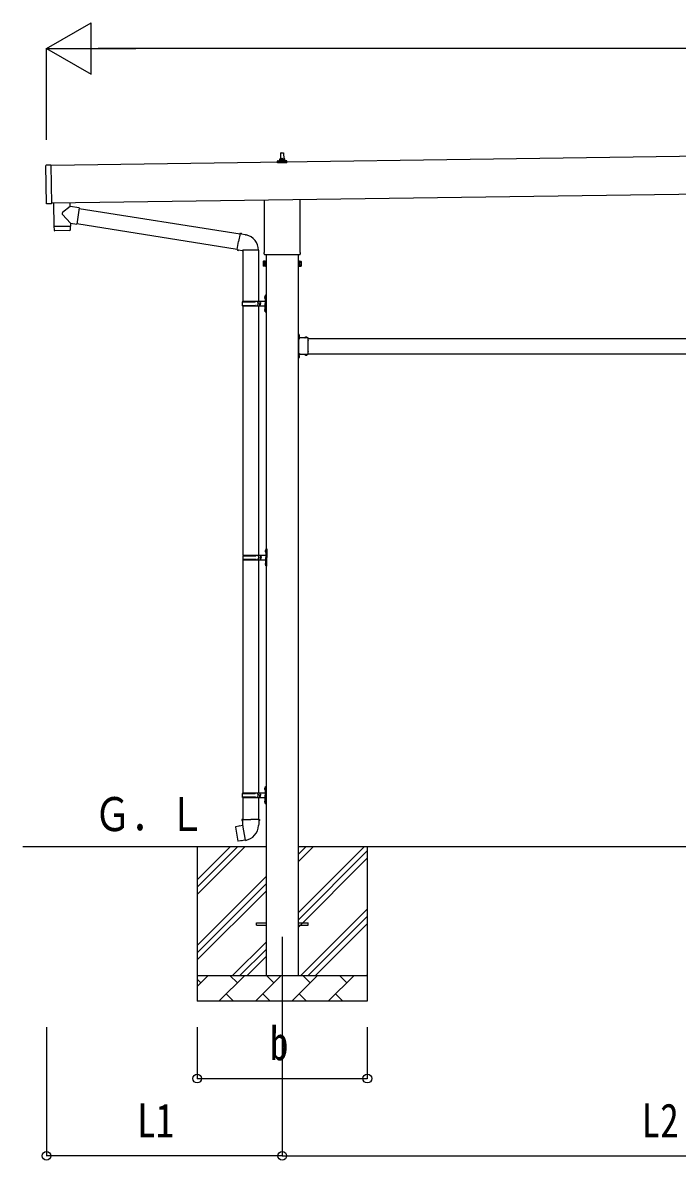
# Model space of a CAD drawing. Units: millimetres, scale not verified. Extents: x -16820 to 16820, y -11880 to 11880.
# Drawn here: x -7730 to -5191, y -6281 to -1866 of the extents above; entities that cross this region are included whole.
import ezdxf
from ezdxf.enums import TextEntityAlignment as Align

# ---------------------------------------------------------------- set-up
doc = ezdxf.new("R2010")
doc.units = ezdxf.units.MM
doc.header["$LTSCALE"] = 50
for name, color, linetype in [('0-4_YKK_12', 2, 'Continuous'), ('0-5_YKK_13', 4, 'Continuous'), ('0-6_YKK_A1', 4, 'Continuous'), ('0-7_YKK_D', 6, 'Continuous')]:
    doc.layers.add(name, color=color, linetype=linetype)
doc.styles.add('ＭＳ ゴシック', font='')
doc.styles.get('ＭＳ ゴシック').set_extended_font_data('MS Gothic')

msp = doc.modelspace()

# ---------------------------------------------------------------- linework, layer by layer
at = {"layer": '0-4_YKK_12'}
msp.add_line((-6723.42, -5414), (-6723.42, -5914), dxfattribs=at)
at = {"layer": '0-5_YKK_13'}
for p, q in [((-6729.42, -2394.74), (-6728.69, -2371.21)), ((-6727.69, -2370.24), (-6719.15, -2370.24)), ((-6718.15, -2371.21), (-6717.42, -2394.74)), ((-7638.4, -2568.25), (-7640.52, -2420.27)), ((-7620.54, -2418.98), (-7639.53, -2419.25)), ((-6741.67, -2410.24), (-6741.67, -2402.53)), ((-6705.17, -2410.24), (-6741.67, -2410.24)), ((-6741.29, -2401.74), (-6705.55, -2401.74)), ((-6740.91, -2401.55), (-6734.19, -2399.92)), ((-6733.8, -2399.74), (-6713.04, -2399.74)), ((-6733.42, -2398.95), (-6733.42, -2394.74)), ((-6732.42, -2394.74), (-6714.42, -2394.74)), ((-6713.42, -2398.95), (-6713.42, -2394.74)), ((-6705.94, -2401.55), (-6712.66, -2399.92)), ((-6705.17, -2410.24), (-6705.17, -2402.53)), ((-6791.72, -2754.23), (-6791.72, -2553.58)), ((-6655.12, -2551.62), (-6655.12, -2754.23)), ((-7546.26, -2578.66), (-7576.03, -2602.9)), ((-7546.26, -2578.66), (-7546.47, -2564.36)), ((-7510.76, -2584.4), (-7546.26, -2578.66)), ((-7510.76, -2584.4), (-7520.93, -2647.28)), ((-7511.06, -2586.22), (-6887.29, -2685.54)), ((-7545.34, -2643.33), (-7576.21, -2610.23)), ((-7545.34, -2643.33), (-7520.93, -2647.28)), ((-7545.34, -2643.33), (-7545.17, -2655.35)), ((-7520.63, -2645.45), (-6897.71, -2744.63)), ((-7609.15, -2657.26), (-7608.73, -2670.31)), ((-7548.15, -2672.39), (-7605.69, -2673.22)), ((-7604.66, -2656.2), (-7604.63, -2657.2)), ((-7549.67, -2655.41), (-7549.67, -2656.41)), ((-6886.97, -2683.72), (-6892.5, -2715.08)), ((-6886.97, -2683.72), (-6885.83, -2681.74)), ((-6885.83, -2681.74), (-6882.26, -2682.36)), ((-6882.26, -2682.36), (-6881.85, -2684.71)), ((-6867.33, -2687.53), (-6865.65, -2689.16)), ((-6865.65, -2689.16), (-6863.53, -2689.61)), ((-6898.03, -2746.45), (-6892.5, -2715.08)), ((-6898.03, -2746.45), (-6897.63, -2748.7)), ((-6898.03, -2746.45), (-6892.88, -2747.27)), ((-6897.63, -2748.7), (-6894.07, -2749.33)), ((-6894.07, -2749.33), (-6892.88, -2747.27)), ((-6892.88, -2747.27), (-6878.27, -2749.58)), ((-6878.27, -2749.58), (-6876.07, -2748.6)), ((-6815.77, -2748.99), (-6876.96, -2748.99)), ((-6875.92, -2748.99), (-6875.92, -2947.01)), ((-6815.92, -2748.99), (-6815.92, -2947.01)), ((-6793.42, -2763), (-6793.42, -2757.5)), ((-6655.48, -2766.5), (-6791.36, -2766.5)), ((-6653.42, -2757.5), (-6653.42, -2763)), ((-6797.42, -2792.5), (-6796.66, -2791.19)), ((-6797.42, -2792.5), (-6797.42, -2809.5)), ((-6797.42, -2809.5), (-6796.66, -2810.81)), ((-6790.42, -2796.09), (-6796.66, -2796.09)), ((-6790.42, -2805.91), (-6796.66, -2805.91)), ((-6790.42, -2810.81), (-6796.66, -2810.81)), ((-6787.92, -2810.2), (-6790.42, -2810.2)), ((-6658.92, -2810.2), (-6656.42, -2810.2)), ((-6656.42, -2796.09), (-6650.18, -2796.09)), ((-6656.42, -2805.91), (-6650.18, -2805.91)), ((-6656.42, -2810.81), (-6650.18, -2810.81)), ((-6649.42, -2792.5), (-6650.18, -2791.19)), ((-6649.42, -2809.5), (-6650.18, -2810.81)), ((-6649.42, -2792.5), (-6649.42, -2809.5)), ((-6878.92, -2949.01), (-6828.59, -2949.01)), ((-6877.92, -2947.01), (-6791.92, -2947.01)), ((-6877.92, -2947.01), (-6877.92, -2949.01)), ((-6818.92, -2947.01), (-6818.92, -2951.51)), ((-6818.92, -2951.51), (-6816.92, -2951.51)), ((-6816.92, -2951.51), (-6816.92, -2956.01)), ((-6816.92, -2960.51), (-6816.92, -2956.01)), ((-6810.92, -2947.01), (-6810.92, -2956.01)), ((-6810.92, -2951.51), (-6807.92, -2951.51)), ((-6810.92, -2965.01), (-6810.92, -2956.01)), ((-6807.92, -2951.51), (-6807.92, -2956.01)), ((-6807.92, -2960.51), (-6807.92, -2956.01)), ((-6792.22, -2929.86), (-6790.18, -2930.86)), ((-6790.95, -2927.86), (-6790.32, -2927.86)), ((-6790.95, -2927.86), (-6790.95, -2936.16)), ((-6790.95, -2936.16), (-6790.32, -2936.16)), ((-6790.32, -2927.86), (-6790.32, -2936.16)), ((-6790.32, -2927.86), (-6789.92, -2928.26)), ((-6790.32, -2936.16), (-6789.92, -2935.76)), ((-6790.18, -2930.86), (-6789.57, -2932.01)), ((-6789.92, -2924.01), (-6786.92, -2922.51)), ((-6789.92, -2924.01), (-6789.92, -2956.01)), ((-6789.92, -2928.26), (-6789.92, -2935.76)), ((-6789.92, -2988.01), (-6789.92, -2956.01)), ((-6786.92, -2922.51), (-6786.92, -2956.01)), ((-6786.92, -2922.51), (-6785.92, -2922.51)), ((-6786.92, -2989.51), (-6786.92, -2956.01)), ((-6785.92, -2922.51), (-6785.92, -2956.01)), ((-6785.92, -2989.51), (-6785.92, -2956.01)), ((-6878.92, -2963.01), (-6828.59, -2963.01)), ((-6877.92, -2965.01), (-6877.92, -2963.01)), ((-6877.92, -2965.01), (-6791.92, -2965.01)), ((-6875.92, -2965.01), (-6875.92, -3932.5)), ((-6818.92, -2965.01), (-6818.92, -2960.51)), ((-6818.92, -2960.51), (-6816.92, -2960.51)), ((-6815.92, -2965.01), (-6815.92, -3932.5)), ((-6810.92, -2960.51), (-6807.92, -2960.51)), ((-6792.22, -2977.86), (-6790.18, -2978.86)), ((-6790.95, -2975.86), (-6790.32, -2975.86)), ((-6790.95, -2975.86), (-6790.95, -2984.16)), ((-6790.95, -2984.16), (-6790.32, -2984.16)), ((-6790.32, -2975.86), (-6790.32, -2984.16)), ((-6790.32, -2975.86), (-6789.92, -2976.26)), ((-6790.32, -2984.16), (-6789.92, -2983.76)), ((-6790.18, -2978.86), (-6789.57, -2980.01)), ((-6789.92, -2976.26), (-6789.92, -2983.76)), ((-6789.92, -2988.01), (-6786.92, -2989.51)), ((-6786.92, -2989.51), (-6785.92, -2989.51)), ((-6659.32, -3073.5), (-6660.92, -3073.5)), ((-6660.92, -3078), (-6659.32, -3078)), ((-6659.32, -3079), (-6660.92, -3079)), ((-6655.22, -3081), (-6660.92, -3081)), ((-6659.32, -3083), (-6660.92, -3083)), ((-6660.92, -3084), (-6659.32, -3084)), ((-6659.32, -3090.46), (-6659.32, -3073.5)), ((-6659.32, -3076.97), (-6659.32, -3085.04)), ((-6659.32, -3079.87), (-6656.66, -3078.55)), ((-6659.32, -3082.13), (-6656.66, -3083.45)), ((-6622.92, -3088.9), (-6659.32, -3088.9)), ((-6658.92, -3090.5), (-6655.92, -3090.5)), ((-6658.46, -3076.27), (-6658.62, -3076.27)), ((-6658.46, -3085.74), (-6658.62, -3085.74)), ((-6635.66, -3088.04), (-6635.66, -3088.2)), ((-6626.89, -3088.9), (-6634.96, -3088.9)), ((-6632.05, -3088.9), (-6633.37, -3086.24)), ((-6629.8, -3088.9), (-6628.47, -3086.24)), ((-6626.19, -3088.04), (-6626.19, -3088.2)), ((-6622.92, -3099.29), (-6622.92, -3088.9)), ((-6658.92, -3099.29), (-6658.92, -3092.5)), ((-6658.92, -3141.29), (-6658.92, -3100.71)), ((-6622.92, -3141.29), (-6622.92, -3100.71)), ((-6659.32, -3159), (-6660.92, -3159)), ((-6659.32, -3163), (-6660.92, -3163)), ((-6659.32, -3168.5), (-6660.92, -3168.5)), ((-6659.32, -3168.5), (-6659.32, -3151.54)), ((-6622.92, -3153.1), (-6659.32, -3153.1)), ((-6659.32, -3156.97), (-6659.32, -3165.04)), ((-6659.32, -3159.87), (-6656.66, -3158.55)), ((-6659.32, -3162.13), (-6656.66, -3163.45)), ((-6658.92, -3149.5), (-6658.92, -3142.71)), ((-6655.92, -3151.5), (-6658.92, -3151.5)), ((-6658.46, -3156.27), (-6658.62, -3156.27)), ((-6658.46, -3165.74), (-6658.62, -3165.74)), ((-6635.66, -3153.96), (-6635.66, -3153.8)), ((-6626.89, -3153.1), (-6634.96, -3153.1)), ((-6632.05, -3153.1), (-6633.37, -3155.76)), ((-6629.8, -3153.1), (-6628.47, -3155.76)), ((-6626.19, -3153.96), (-6626.19, -3153.8)), ((-6622.92, -3153.1), (-6622.92, -3142.71)), ((-6789.72, -3915.35), (-6787.68, -3916.35)), ((-6788.45, -3913.35), (-6787.82, -3913.35)), ((-6788.45, -3913.35), (-6788.45, -3921.65)), ((-6788.45, -3921.65), (-6787.82, -3921.65)), ((-6787.82, -3913.35), (-6787.82, -3921.65)), ((-6787.82, -3913.35), (-6787.42, -3913.75)), ((-6787.82, -3921.65), (-6787.42, -3921.25)), ((-6787.68, -3916.35), (-6787.07, -3917.5)), ((-6787.42, -3909.5), (-6784.42, -3908)), ((-6787.42, -3909.5), (-6787.42, -3941.5)), ((-6787.42, -3913.75), (-6787.42, -3921.25)), ((-6784.42, -3908), (-6784.42, -3941.5)), ((-6784.42, -3908), (-6783.42, -3908)), ((-6783.42, -3908), (-6783.42, -3941.5)), ((-6876.42, -3934.5), (-6826.09, -3934.5)), ((-6876.42, -3948.5), (-6826.09, -3948.5)), ((-6875.92, -3950.49), (-6875.92, -4855)), ((-6875.42, -3932.5), (-6789.42, -3932.5)), ((-6875.42, -3932.5), (-6875.42, -3934.5)), ((-6875.42, -3950.5), (-6875.42, -3948.5)), ((-6875.42, -3950.5), (-6789.42, -3950.5)), ((-6816.42, -3932.5), (-6816.42, -3937)), ((-6816.42, -3937), (-6814.42, -3937)), ((-6816.42, -3950.5), (-6816.42, -3946)), ((-6816.42, -3946), (-6814.42, -3946)), ((-6815.92, -3950.49), (-6815.92, -4855)), ((-6814.42, -3937), (-6814.42, -3941.5)), ((-6814.42, -3946), (-6814.42, -3941.5)), ((-6808.42, -3932.5), (-6808.42, -3941.5)), ((-6808.42, -3937), (-6805.42, -3937)), ((-6808.42, -3950.5), (-6808.42, -3941.5)), ((-6808.42, -3946), (-6805.42, -3946)), ((-6805.42, -3937), (-6805.42, -3941.5)), ((-6805.42, -3946), (-6805.42, -3941.5)), ((-6789.72, -3963.35), (-6787.68, -3964.35)), ((-6788.45, -3961.35), (-6787.82, -3961.35)), ((-6788.45, -3961.35), (-6788.45, -3969.65)), ((-6788.45, -3969.65), (-6787.82, -3969.65)), ((-6787.82, -3961.35), (-6787.82, -3969.65)), ((-6787.82, -3961.35), (-6787.42, -3961.75)), ((-6787.82, -3969.65), (-6787.42, -3969.25)), ((-6787.68, -3964.35), (-6787.07, -3965.5)), ((-6787.42, -3973.5), (-6787.42, -3941.5)), ((-6787.42, -3961.75), (-6787.42, -3969.25)), ((-6787.42, -3973.5), (-6784.42, -3975)), ((-6784.42, -3975), (-6784.42, -3941.5)), ((-6783.42, -3975), (-6783.42, -3941.5)), ((-6784.42, -3975), (-6783.42, -3975)), ((-6877.92, -4855), (-6791.92, -4855)), ((-6877.92, -4855), (-6877.92, -4857)), ((-6818.92, -4855), (-6818.92, -4859.5)), ((-6810.92, -4855), (-6810.92, -4864)), ((-6792.22, -4837.85), (-6790.18, -4838.85)), ((-6790.95, -4835.85), (-6790.32, -4835.85)), ((-6790.95, -4835.85), (-6790.95, -4844.15)), ((-6790.95, -4844.15), (-6790.32, -4844.15)), ((-6790.32, -4835.85), (-6790.32, -4844.15)), ((-6790.32, -4835.85), (-6789.92, -4836.25)), ((-6790.32, -4844.15), (-6789.92, -4843.75)), ((-6790.18, -4838.85), (-6789.57, -4840)), ((-6789.92, -4832), (-6786.92, -4830.5)), ((-6789.92, -4832), (-6789.92, -4864)), ((-6789.92, -4836.25), (-6789.92, -4843.75)), ((-6786.92, -4830.5), (-6786.92, -4864)), ((-6786.92, -4830.5), (-6785.92, -4830.5)), ((-6785.92, -4830.5), (-6785.92, -4864)), ((-6878.92, -4857), (-6828.59, -4857)), ((-6878.92, -4871), (-6828.59, -4871)), ((-6877.92, -4873), (-6877.92, -4871)), ((-6877.92, -4873), (-6791.92, -4873)), ((-6875.92, -4873), (-6875.92, -4957.93)), ((-6818.92, -4859.5), (-6816.92, -4859.5)), ((-6818.92, -4873), (-6818.92, -4868.5)), ((-6818.92, -4868.5), (-6816.92, -4868.5)), ((-6816.92, -4859.5), (-6816.92, -4864)), ((-6816.92, -4868.5), (-6816.92, -4864)), ((-6815.92, -4873), (-6815.92, -4957.93)), ((-6810.92, -4859.5), (-6807.92, -4859.5)), ((-6810.92, -4873), (-6810.92, -4864)), ((-6810.92, -4868.5), (-6807.92, -4868.5)), ((-6807.92, -4859.5), (-6807.92, -4864)), ((-6807.92, -4868.5), (-6807.92, -4864)), ((-6792.22, -4885.85), (-6790.18, -4886.85)), ((-6790.95, -4883.85), (-6790.32, -4883.85)), ((-6790.95, -4883.85), (-6790.95, -4892.15)), ((-6790.95, -4892.15), (-6790.32, -4892.15)), ((-6790.32, -4883.85), (-6790.32, -4892.15)), ((-6790.32, -4883.85), (-6789.92, -4884.25)), ((-6790.32, -4892.15), (-6789.92, -4891.75)), ((-6790.18, -4886.85), (-6789.57, -4888)), ((-6789.92, -4896), (-6789.92, -4864)), ((-6789.92, -4884.25), (-6789.92, -4891.75)), ((-6789.92, -4896), (-6786.92, -4897.5)), ((-6786.92, -4897.5), (-6786.92, -4864)), ((-6786.92, -4897.5), (-6785.92, -4897.5)), ((-6785.92, -4897.5), (-6785.92, -4864)), ((-6904.38, -4986.38), (-6905.19, -4987.55)), ((-6905.19, -4987.55), (-6895.57, -5042.11)), ((-6876.51, -4981.13), (-6904.38, -4986.38)), ((-6891.64, -4983.78), (-6891.85, -4984.02)), ((-6877.77, -4957.93), (-6879.92, -4958.71)), ((-6879.92, -4958.71), (-6879.92, -4962.33)), ((-6879.92, -4962.33), (-6877.68, -4963.14)), ((-6877.77, -4957.93), (-6845.92, -4957.93)), ((-6877.77, -4957.93), (-6877.68, -4963.14)), ((-6877.68, -4963.14), (-6877.42, -4977.93)), ((-6877.42, -4977.93), (-6876.07, -4979.93)), ((-6866.16, -5038.42), (-6876.29, -4980.95)), ((-6876.27, -4980.13), (-6876.27, -4980.83)), ((-6876.07, -4979.93), (-6876.1, -4979.93)), ((-6814.07, -4957.93), (-6845.92, -4957.93)), ((-6815.73, -4979.87), (-6815.81, -4982.03)), ((-6814.42, -4977.93), (-6815.73, -4979.87)), ((-6811.92, -4962.33), (-6814.16, -4963.14)), ((-6814.07, -4957.93), (-6811.92, -4958.71)), ((-6811.92, -4958.71), (-6811.92, -4962.33)), ((-6881.55, -5041.02), (-6881.83, -5040.86)), ((-6865.85, -5039.19), (-6866.1, -5038.52)), ((-6823.42, -5359.5), (-6785.92, -5359.5)), ((-6823.42, -5368.5), (-6823.42, -5359.5)), ((-6823.42, -5368.5), (-6785.92, -5368.5)), ((-6660.92, -5359.5), (-6623.42, -5359.5)), ((-6660.92, -5368.5), (-6623.42, -5368.5)), ((-6623.42, -5368.5), (-6623.42, -5359.5))]:
    msp.add_line(p, q, dxfattribs=at)
for points in [[(-7620.54, -2418.98), (-7618.4, -2568.97), (-7637.39, -2569.24)], [(-7610.46, -2565.27), (-7609.16, -2656.26), (-7545.17, -2655.35)], [(-7545.19, -2669.4), (-7545.15, -2656.35), (-7609.15, -2657.26)], [(-6886.97, -2683.72), (-6881.85, -2684.71), (-6867.33, -2687.53)], [(-6790.42, -2810.81), (-6790.42, -2791.19), (-6796.66, -2791.19)], [(-6790.42, -2810.2), (-6790.42, -2791.8), (-6787.92, -2791.8)], [(-6656.42, -2810.2), (-6656.42, -2791.8), (-6658.92, -2791.8)], [(-6656.42, -2810.81), (-6656.42, -2791.19), (-6650.18, -2791.19)], [(-6792.22, -2934.16), (-6790.18, -2933.16), (-6789.57, -2932.01)], [(-6792.22, -2982.16), (-6790.18, -2981.16), (-6789.57, -2980.01)], [(-6660.92, -3088.5), (-6660.92, -3082.5), (-6660.92, -3079.5), (-6660.92, -3073.5)], [(-6658.92, -3092.5), (-6655.92, -3092.5), (-6655.92, -3088.9)], [(-6660.92, -3168.5), (-6660.92, -3162.5), (-6660.92, -3159.5), (-6660.92, -3153.5)], [(-6658.92, -3149.5), (-6655.92, -3149.5), (-6655.92, -3153.1)], [(-6789.72, -3919.65), (-6787.68, -3918.65), (-6787.07, -3917.5)], [(-6789.72, -3967.65), (-6787.68, -3966.65), (-6787.07, -3965.5)], [(-6792.22, -4842.15), (-6790.18, -4841.15), (-6789.57, -4840)], [(-6792.22, -4890.15), (-6790.18, -4889.15), (-6789.57, -4888)], [(-6889.39, -4983.56), (-6889.67, -4983.4), (-6891.64, -4983.78)], [(-6814.07, -4957.93), (-6814.16, -4963.14), (-6814.42, -4977.93)], [(-6866.43, -5038.33), (-6894.41, -5042.93), (-6895.57, -5042.11)], [(-6879.36, -5040.46), (-6879.57, -5040.69), (-6881.55, -5041.02)]]:
    msp.add_lwpolyline(points, dxfattribs=at)
for points in [[(-6787.92, -2811.5), (-6787.92, -2790.5), (-6785.92, -2790.5), (-6785.92, -2811.5)], [(-6658.92, -2811.5), (-6658.92, -2790.5), (-6660.92, -2790.5), (-6660.92, -2811.5)]]:
    msp.add_lwpolyline(points, close=True, dxfattribs=at)
for centre, radius, start, end in [((-6727.69, -2371.24), 1, 90, 178.60509), ((-6719.15, -2371.24), 1, 1.39491, 90), ((-7639.52, -2420.25), 1, 90.81845, 180.81845), ((-6740.67, -2402.53), 1, 103.62699, 180), ((-6734.42, -2398.95), 1, 283.62699, 0), ((-6729.34, -2395.37), 4.13, 90, 171.17633), ((-6732.42, -2395.74), 1, 90, 180), ((-6720.09, -2394.74), 4.83, 133.60282, 180), ((-6726.75, -2394.74), 4.83, 0, 46.39718), ((-6717.51, -2395.37), 4.13, 8.82367, 90), ((-6714.42, -2395.74), 1, 0, 90), ((-6712.42, -2398.95), 1, 180, 256.37301), ((-6706.17, -2402.53), 1, 0, 76.37301), ((-7637.4, -2568.24), 1, 180.81845, 270.81845), ((-7572.72, -2606.64), 5, 131.47396, 225.79244), ((-7605.73, -2670.22), 3, 181.81845, 270.86677), ((-7548.19, -2669.39), 3, 270.81845, 359.81845), ((-6876.07, -2748.6), 60.3, 359.62495, 78), ((-6789.42, -2757.5), 4, 125.09963, 180), ((-6789.42, -2763), 4, 180, 194.47751), ((-6789.42, -2763), 4, 194.47751, 241.04498), ((-6657.42, -2763), 4, 298.95502, 345.52249), ((-6657.42, -2757.5), 4, 0, 54.90037), ((-6657.42, -2763), 4, 345.52249, 0), ((-6793.08, -2793.64), 4.34, 145.61575, 214.38425), ((-6793.08, -2808.36), 4.34, 145.61575, 214.38425), ((-6781.18, -2801), 16.24, 162.41205, 197.58795), ((-6653.77, -2793.64), 4.34, 325.61575, 34.38425), ((-6665.66, -2801), 16.24, 342.41205, 17.58795), ((-6653.77, -2808.36), 4.34, 325.61575, 34.38425), ((-6830.17, -2956.01), 49.25, 171.82876, 180.00002), ((-6830.17, -2956.01), 49.25, 180.00002, 188.17127), ((-6828.59, -2947.01), 2, 270, 359.99998), ((-6786.62, -2932.01), 6, 136.21765, 223.78235), ((-6791.92, -2945.01), 2, 270, 359.99998), ((-6828.59, -2965.01), 2, 0.00005, 90.00004), ((-6786.62, -2980.01), 6, 136.21765, 223.78235), ((-6791.92, -2967.01), 2, 0.00005, 90.00004), ((-6658.92, -3088.5), 2, 180, 270), ((-6658.62, -3076.97), 0.7, 90, 180), ((-6658.62, -3085.04), 0.7, 180, 270), ((-6658.46, -3077.13), 0.862, 39.12355, 90), ((-6658.46, -3084.87), 0.862, 270, 320.87645), ((-6663.22, -3081), 7, 0, 39.12355), ((-6663.22, -3081), 7, 320.87645, 0), ((-6634.96, -3088.2), 0.7, 180, 270), ((-6634.79, -3088.04), 0.862, 129.12355, 180), ((-6630.92, -3092.8), 7, 90, 129.12355), ((-6630.92, -3092.8), 7, 50.87645, 90), ((-6626.89, -3088.2), 0.7, 270, 0), ((-6627.05, -3088.04), 0.862, 0, 50.87645), ((-6659.62, -3100), 1, 314.427, 45.573), ((-6622.22, -3100), 1, 134.427, 225.573), ((-6658.92, -3153.5), 2, 90, 180), ((-6658.62, -3156.97), 0.7, 90, 180), ((-6658.62, -3165.04), 0.7, 180, 270), ((-6659.62, -3142), 1, 314.427, 45.573), ((-6658.46, -3157.13), 0.862, 39.12355, 90), ((-6658.46, -3164.87), 0.862, 270, 320.87645), ((-6663.22, -3161), 7, 0, 39.12355), ((-6663.22, -3161), 7, 320.87645, 0), ((-6634.96, -3153.8), 0.7, 90, 180), ((-6634.79, -3153.96), 0.862, 180, 230.87645), ((-6630.92, -3149.2), 7, 230.87645, 270), ((-6630.92, -3149.2), 7, 270, 309.12355), ((-6626.89, -3153.8), 0.7, 0, 90), ((-6627.05, -3153.96), 0.862, 309.12355, 0), ((-6622.22, -3142), 1, 134.427, 225.573), ((-6784.12, -3917.5), 6, 136.21765, 223.78235), ((-6827.67, -3941.5), 49.25, 171.82876, 180.00002), ((-6827.67, -3941.5), 49.25, 180.00002, 188.17127), ((-6826.09, -3932.5), 2, 270, 359.99998), ((-6826.09, -3950.5), 2, 0.00005, 90.00004), ((-6784.12, -3965.5), 6, 136.21765, 223.78235), ((-6789.42, -3930.5), 2, 270, 359.99998), ((-6789.42, -3952.5), 2, 0.00005, 90.00004), ((-6828.59, -4855), 2, 270, 359.99998), ((-6786.62, -4840), 6, 136.21765, 223.78235), ((-6791.92, -4853), 2, 270, 359.99998), ((-6830.17, -4864), 49.25, 171.82876, 180.00002), ((-6830.17, -4864), 49.25, 180.00002, 188.17127), ((-6828.59, -4873), 2, 0.00005, 90.00004), ((-6786.62, -4888), 6, 136.21765, 223.78235), ((-6791.92, -4875), 2, 0.00005, 90.00004), ((-6876.57, -4980.83), 0.3, 280.66842, 0), ((-6876.07, -4980.13), 0.2, 100, 180), ((-6876.07, -4979.93), 60.3, 279.96938, 358), ((-6866.38, -5038.63), 0.3, 20, 99.33158), ((-6865.67, -5039.12), 0.2, 200, 279.96938)]:
    msp.add_arc(centre, radius, start, end, dxfattribs=at)
at = {"layer": '0-6_YKK_A1'}
for p, q in [((-2233.48, -2343.44), (-7620.52, -2420.37)), ((-7618.45, -2565.39), (-2231.41, -2488.43)), ((-6785.92, -2766.5), (-6785.92, -5564)), ((-6660.92, -5564), (-6660.92, -2766.5)), ((-6622.92, -3091), (-3823.92, -3091)), ((-6655.92, -3151), (-6660.42, -3151)), ((-6622.92, -3151), (-3823.92, -3151)), ((-6785.92, -5064), (-7730.08, -5064)), ((-7053.42, -5064), (-7053.42, -5664)), ((-7053.42, -5249.05), (-6868.37, -5064)), ((-7053.42, -5220.77), (-6896.65, -5064)), ((-7053.42, -5192.48), (-6924.94, -5064)), ((-3785.92, -5064), (-6660.92, -5064)), ((-6660.92, -5319.1), (-6405.82, -5064)), ((-6660.92, -5121.11), (-6603.81, -5064)), ((-6660.92, -5092.82), (-6632.1, -5064)), ((-6393.42, -5064), (-6393.42, -5664)), ((-6660.92, -5347.38), (-6393.42, -5079.88)), ((-6660.92, -5375.67), (-6393.42, -5108.17)), ((-7053.42, -5447.04), (-6785.92, -5179.54)), ((-7053.42, -5475.32), (-6785.92, -5207.82)), ((-7053.42, -5503.61), (-6785.92, -5236.11)), ((-6651.26, -5564), (-6393.42, -5306.16)), ((-6622.98, -5564), (-6393.42, -5334.44)), ((-6594.69, -5564), (-6393.42, -5362.73)), ((-6915.82, -5564), (-6785.92, -5434.1)), ((-6887.54, -5564), (-6785.92, -5462.38)), ((-6859.25, -5564), (-6785.92, -5490.67)), ((-6396.71, -5564), (-6393.42, -5560.72)), ((-7053.42, -5564), (-6393.42, -5564)), ((-7053.42, -5606.89), (-7010.53, -5564)), ((-7039.08, -5592.55), (-7053.42, -5578.21)), ((-6969.11, -5664), (-6869.11, -5564)), ((-6897.66, -5592.55), (-6926.21, -5564)), ((-6827.68, -5664), (-6727.68, -5564)), ((-6756.24, -5592.55), (-6784.79, -5564)), ((-6686.26, -5664), (-6586.26, -5564)), ((-6614.82, -5592.55), (-6643.37, -5564)), ((-6544.84, -5664), (-6444.84, -5564)), ((-6473.4, -5592.55), (-6501.95, -5564)), ((-6940.55, -5635.45), (-6912, -5664)), ((-6799.13, -5635.45), (-6770.58, -5664)), ((-6657.71, -5635.45), (-6629.16, -5664)), ((-6516.29, -5635.45), (-6487.74, -5664)), ((-6393.42, -5664), (-7053.42, -5664))]:
    msp.add_line(p, q, dxfattribs=at)
msp.add_lwpolyline([(-6655.92, -3091), (-6660.42, -3091), (-6660.42, -3151)], dxfattribs=at)
at = {"layer": '0-7_YKK_D'}
for p, q in [((-7638.01, -1965.89), (-7464.81, -1865.89)), ((-7464.81, -2065.89), (-7464.81, -1865.89)), ((-7638.01, -2320.61), (-7638.01, -1964.89)), ((-7638.01, -1965.89), (-7464.81, -2065.89)), ((-7638.01, -1965.89), (-7291.6, -1965.89)), ((2983, -1965.89), (-7438.01, -1965.89)), ((-7638.01, -5765), (-7638.01, -6265)), ((-7053.42, -5764), (-7053.42, -5965)), ((-6723.42, -5764), (-6723.42, -6265)), ((-6723.42, -5764), (-6723.42, -6265)), ((-6393.42, -5764), (-6393.42, -5965)), ((-7053.42, -5964), (-6393.42, -5964)), ((-6723.42, -6264), (-7638.01, -6264)), ((-6723.42, -6264), (-3723.42, -6264))]:
    msp.add_line(p, q, dxfattribs=at)
for centre in [(-7053.42, -5964), (-6393.42, -5964), (-7638.01, -6264), (-6723.42, -6264), (-6723.42, -6264)]:
    msp.add_circle(centre, 17, dxfattribs=at)

# ---------------------------------------------------------------- texts
at = {"layer": '0-6_YKK_A1', "style": 'ＭＳ ゴシック', "width": 0.8}
msp.add_text('Ｇ．Ｌ', height=132, dxfattribs=at).set_placement((-7453.77, -5043.03), align=Align.BOTTOM_LEFT)
at = {"layer": '0-7_YKK_D', "style": 'ＭＳ ゴシック', "width": 0.8}
for s, p in [('b', (-6771.42, -5932)), ('L1', (-7286.32, -6232)), ('L2', (-5329.02, -6232))]:
    msp.add_text(s, height=132, dxfattribs=at).set_placement(p, align=Align.BOTTOM_LEFT)

doc.saveas('drawing.dxf')
